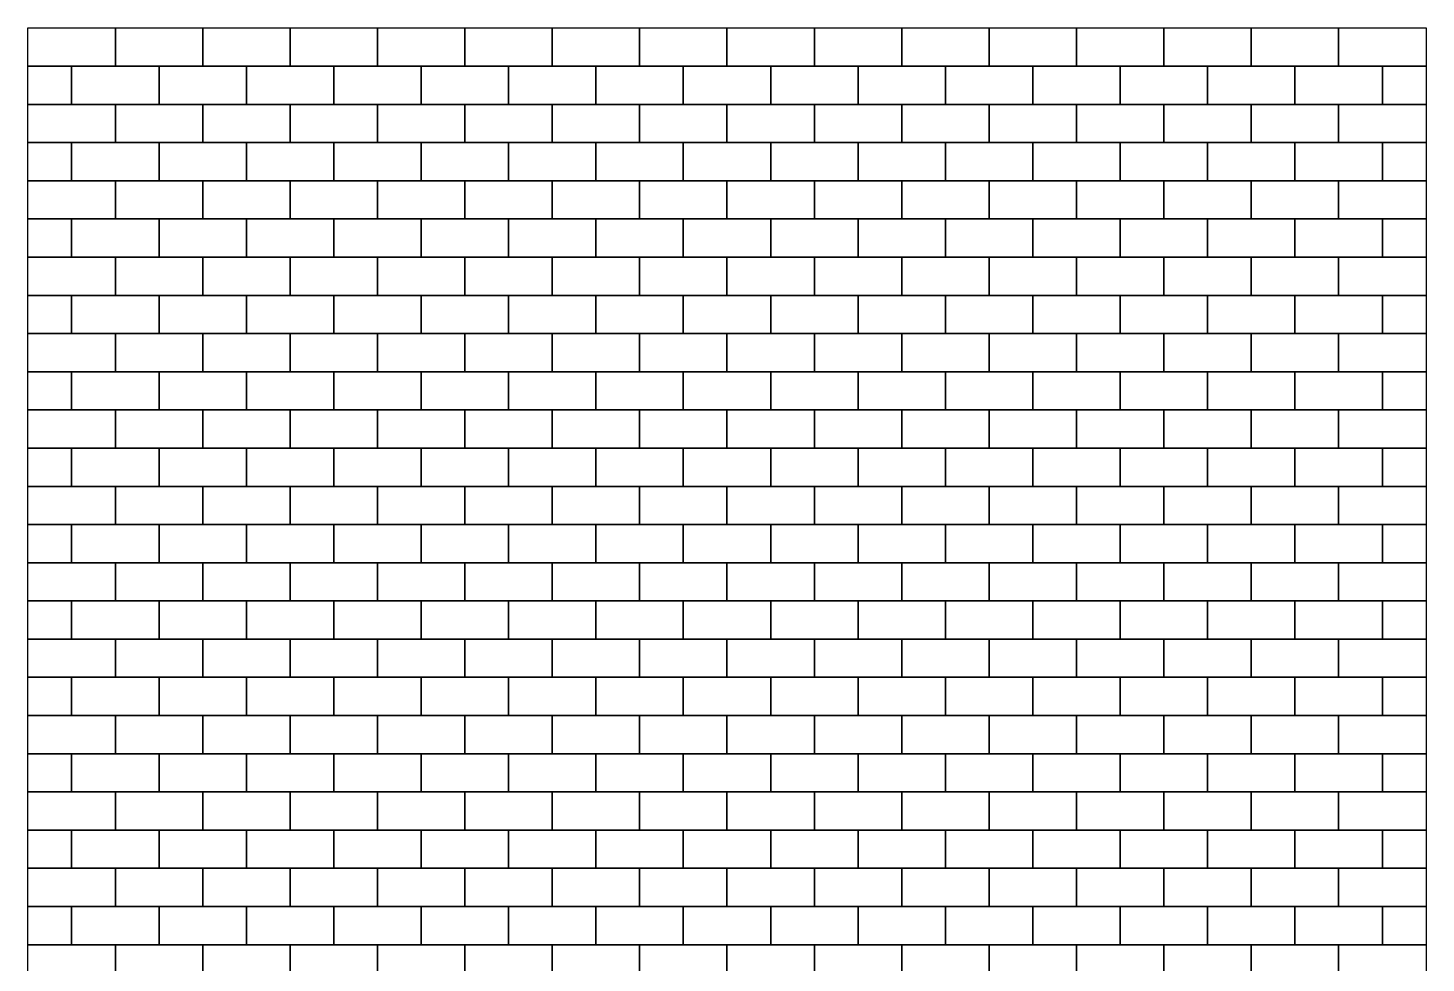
# Model space of a CAD drawing. Header units: inches. Extents: x 11.4 to 75.5, y 10.5 to 94.5.
# Drawn here: x 11.4 to 75.4, y 51.7 to 94.5 of the extents above; entities that cross this region are included whole.
import ezdxf

# ---------------------------------------------------------------- set-up
doc = ezdxf.new("R2010")
doc.units = ezdxf.units.IN
doc.header["$MEASUREMENT"] = 0

msp = doc.modelspace()

# ---------------------------------------------------------------- linework, layer by layer
for points in [[(11.365, 94.502), (15.365, 94.502), (15.365, 92.752), (11.365, 92.752)], [(15.365, 94.502), (19.365, 94.502), (19.365, 92.752), (15.365, 92.752)], [(19.365, 94.502), (23.365, 94.502), (23.365, 92.752), (19.365, 92.752)], [(23.365, 94.502), (27.365, 94.502), (27.365, 92.752), (23.365, 92.752)], [(27.365, 94.502), (31.365, 94.502), (31.365, 92.752), (27.365, 92.752)], [(31.365, 94.502), (35.365, 94.502), (35.365, 92.752), (31.365, 92.752)], [(35.365, 94.502), (39.365, 94.502), (39.365, 92.752), (35.365, 92.752)], [(39.365, 94.502), (43.365, 94.502), (43.365, 92.752), (39.365, 92.752)], [(43.365, 94.502), (47.365, 94.502), (47.365, 92.752), (43.365, 92.752)], [(47.365, 94.502), (51.365, 94.502), (51.365, 92.752), (47.365, 92.752)], [(51.365, 94.502), (55.365, 94.502), (55.365, 92.752), (51.365, 92.752)], [(55.365, 94.502), (59.365, 94.502), (59.365, 92.752), (55.365, 92.752)], [(59.365, 94.502), (63.365, 94.502), (63.365, 92.752), (59.365, 92.752)], [(63.365, 94.502), (67.365, 94.502), (67.365, 92.752), (63.365, 92.752)], [(67.365, 94.502), (71.365, 94.502), (71.365, 92.752), (67.365, 92.752)], [(71.365, 94.502), (75.365, 94.502), (75.365, 92.752), (71.365, 92.752)], [(11.365, 92.752), (13.365, 92.752), (13.365, 91.002), (11.365, 91.002)], [(13.365, 92.752), (17.365, 92.752), (17.365, 91.002), (13.365, 91.002)], [(17.365, 92.752), (21.365, 92.752), (21.365, 91.002), (17.365, 91.002)], [(21.365, 92.752), (25.365, 92.752), (25.365, 91.002), (21.365, 91.002)], [(25.365, 92.752), (29.365, 92.752), (29.365, 91.002), (25.365, 91.002)], [(29.365, 92.752), (33.365, 92.752), (33.365, 91.002), (29.365, 91.002)], [(33.365, 92.752), (37.365, 92.752), (37.365, 91.002), (33.365, 91.002)], [(37.365, 92.752), (41.365, 92.752), (41.365, 91.002), (37.365, 91.002)], [(41.365, 92.752), (45.365, 92.752), (45.365, 91.002), (41.365, 91.002)], [(45.365, 92.752), (49.365, 92.752), (49.365, 91.002), (45.365, 91.002)], [(49.365, 92.752), (53.365, 92.752), (53.365, 91.002), (49.365, 91.002)], [(53.365, 92.752), (57.365, 92.752), (57.365, 91.002), (53.365, 91.002)], [(57.365, 92.752), (61.365, 92.752), (61.365, 91.002), (57.365, 91.002)], [(61.365, 92.752), (65.365, 92.752), (65.365, 91.002), (61.365, 91.002)], [(65.365, 92.752), (69.365, 92.752), (69.365, 91.002), (65.365, 91.002)], [(69.365, 92.752), (73.365, 92.752), (73.365, 91.002), (69.365, 91.002)], [(73.365, 92.752), (75.365, 92.752), (75.365, 91.002), (73.365, 91.002)], [(11.365, 91.002), (15.365, 91.002), (15.365, 89.252), (11.365, 89.252)], [(15.365, 91.002), (19.365, 91.002), (19.365, 89.252), (15.365, 89.252)], [(19.365, 91.002), (23.365, 91.002), (23.365, 89.252), (19.365, 89.252)], [(23.365, 91.002), (27.365, 91.002), (27.365, 89.252), (23.365, 89.252)], [(27.365, 91.002), (31.365, 91.002), (31.365, 89.252), (27.365, 89.252)], [(31.365, 91.002), (35.365, 91.002), (35.365, 89.252), (31.365, 89.252)], [(35.365, 91.002), (39.365, 91.002), (39.365, 89.252), (35.365, 89.252)], [(39.365, 91.002), (43.365, 91.002), (43.365, 89.252), (39.365, 89.252)], [(43.365, 91.002), (47.365, 91.002), (47.365, 89.252), (43.365, 89.252)], [(47.365, 91.002), (51.365, 91.002), (51.365, 89.252), (47.365, 89.252)], [(51.365, 91.002), (55.365, 91.002), (55.365, 89.252), (51.365, 89.252)], [(55.365, 91.002), (59.365, 91.002), (59.365, 89.252), (55.365, 89.252)], [(59.365, 91.002), (63.365, 91.002), (63.365, 89.252), (59.365, 89.252)], [(63.365, 91.002), (67.365, 91.002), (67.365, 89.252), (63.365, 89.252)], [(67.365, 91.002), (71.365, 91.002), (71.365, 89.252), (67.365, 89.252)], [(71.365, 91.002), (75.365, 91.002), (75.365, 89.252), (71.365, 89.252)], [(11.365, 89.252), (13.365, 89.252), (13.365, 87.502), (11.365, 87.502)], [(13.365, 89.252), (17.365, 89.252), (17.365, 87.502), (13.365, 87.502)], [(17.365, 89.252), (21.365, 89.252), (21.365, 87.502), (17.365, 87.502)], [(21.365, 89.252), (25.365, 89.252), (25.365, 87.502), (21.365, 87.502)], [(25.365, 89.252), (29.365, 89.252), (29.365, 87.502), (25.365, 87.502)], [(29.365, 89.252), (33.365, 89.252), (33.365, 87.502), (29.365, 87.502)], [(33.365, 89.252), (37.365, 89.252), (37.365, 87.502), (33.365, 87.502)], [(37.365, 89.252), (41.365, 89.252), (41.365, 87.502), (37.365, 87.502)], [(41.365, 89.252), (45.365, 89.252), (45.365, 87.502), (41.365, 87.502)], [(45.365, 89.252), (49.365, 89.252), (49.365, 87.502), (45.365, 87.502)], [(49.365, 89.252), (53.365, 89.252), (53.365, 87.502), (49.365, 87.502)], [(53.365, 89.252), (57.365, 89.252), (57.365, 87.502), (53.365, 87.502)], [(57.365, 89.252), (61.365, 89.252), (61.365, 87.502), (57.365, 87.502)], [(61.365, 89.252), (65.365, 89.252), (65.365, 87.502), (61.365, 87.502)], [(65.365, 89.252), (69.365, 89.252), (69.365, 87.502), (65.365, 87.502)], [(69.365, 89.252), (73.365, 89.252), (73.365, 87.502), (69.365, 87.502)], [(73.365, 89.252), (75.365, 89.252), (75.365, 87.502), (73.365, 87.502)], [(11.365, 87.502), (15.365, 87.502), (15.365, 85.752), (11.365, 85.752)], [(15.365, 87.502), (19.365, 87.502), (19.365, 85.752), (15.365, 85.752)], [(19.365, 87.502), (23.365, 87.502), (23.365, 85.752), (19.365, 85.752)], [(23.365, 87.502), (27.365, 87.502), (27.365, 85.752), (23.365, 85.752)], [(27.365, 87.502), (31.365, 87.502), (31.365, 85.752), (27.365, 85.752)], [(31.365, 87.502), (35.365, 87.502), (35.365, 85.752), (31.365, 85.752)], [(35.365, 87.502), (39.365, 87.502), (39.365, 85.752), (35.365, 85.752)], [(39.365, 87.502), (43.365, 87.502), (43.365, 85.752), (39.365, 85.752)], [(43.365, 87.502), (47.365, 87.502), (47.365, 85.752), (43.365, 85.752)], [(47.365, 87.502), (51.365, 87.502), (51.365, 85.752), (47.365, 85.752)], [(51.365, 87.502), (55.365, 87.502), (55.365, 85.752), (51.365, 85.752)], [(55.365, 87.502), (59.365, 87.502), (59.365, 85.752), (55.365, 85.752)], [(59.365, 87.502), (63.365, 87.502), (63.365, 85.752), (59.365, 85.752)], [(63.365, 87.502), (67.365, 87.502), (67.365, 85.752), (63.365, 85.752)], [(67.365, 87.502), (71.365, 87.502), (71.365, 85.752), (67.365, 85.752)], [(71.365, 87.502), (75.365, 87.502), (75.365, 85.752), (71.365, 85.752)], [(11.365, 85.752), (13.365, 85.752), (13.365, 84.002), (11.365, 84.002)], [(13.365, 85.752), (17.365, 85.752), (17.365, 84.002), (13.365, 84.002)], [(17.365, 85.752), (21.365, 85.752), (21.365, 84.002), (17.365, 84.002)], [(21.365, 85.752), (25.365, 85.752), (25.365, 84.002), (21.365, 84.002)], [(25.365, 85.752), (29.365, 85.752), (29.365, 84.002), (25.365, 84.002)], [(29.365, 85.752), (33.365, 85.752), (33.365, 84.002), (29.365, 84.002)], [(33.365, 85.752), (37.365, 85.752), (37.365, 84.002), (33.365, 84.002)], [(37.365, 85.752), (41.365, 85.752), (41.365, 84.002), (37.365, 84.002)], [(41.365, 85.752), (45.365, 85.752), (45.365, 84.002), (41.365, 84.002)], [(45.365, 85.752), (49.365, 85.752), (49.365, 84.002), (45.365, 84.002)], [(49.365, 85.752), (53.365, 85.752), (53.365, 84.002), (49.365, 84.002)], [(53.365, 85.752), (57.365, 85.752), (57.365, 84.002), (53.365, 84.002)], [(57.365, 85.752), (61.365, 85.752), (61.365, 84.002), (57.365, 84.002)], [(61.365, 85.752), (65.365, 85.752), (65.365, 84.002), (61.365, 84.002)], [(65.365, 85.752), (69.365, 85.752), (69.365, 84.002), (65.365, 84.002)], [(69.365, 85.752), (73.365, 85.752), (73.365, 84.002), (69.365, 84.002)], [(73.365, 85.752), (75.365, 85.752), (75.365, 84.002), (73.365, 84.002)], [(11.365, 84.002), (15.365, 84.002), (15.365, 82.252), (11.365, 82.252)], [(15.365, 84.002), (19.365, 84.002), (19.365, 82.252), (15.365, 82.252)], [(19.365, 84.002), (23.365, 84.002), (23.365, 82.252), (19.365, 82.252)], [(23.365, 84.002), (27.365, 84.002), (27.365, 82.252), (23.365, 82.252)], [(27.365, 84.002), (31.365, 84.002), (31.365, 82.252), (27.365, 82.252)], [(31.365, 84.002), (35.365, 84.002), (35.365, 82.252), (31.365, 82.252)], [(35.365, 84.002), (39.365, 84.002), (39.365, 82.252), (35.365, 82.252)], [(39.365, 84.002), (43.365, 84.002), (43.365, 82.252), (39.365, 82.252)], [(43.365, 84.002), (47.365, 84.002), (47.365, 82.252), (43.365, 82.252)], [(47.365, 84.002), (51.365, 84.002), (51.365, 82.252), (47.365, 82.252)], [(51.365, 84.002), (55.365, 84.002), (55.365, 82.252), (51.365, 82.252)], [(55.365, 84.002), (59.365, 84.002), (59.365, 82.252), (55.365, 82.252)], [(59.365, 84.002), (63.365, 84.002), (63.365, 82.252), (59.365, 82.252)], [(63.365, 84.002), (67.365, 84.002), (67.365, 82.252), (63.365, 82.252)], [(67.365, 84.002), (71.365, 84.002), (71.365, 82.252), (67.365, 82.252)], [(71.365, 84.002), (75.365, 84.002), (75.365, 82.252), (71.365, 82.252)], [(11.365, 82.252), (13.365, 82.252), (13.365, 80.502), (11.365, 80.502)], [(13.365, 82.252), (17.365, 82.252), (17.365, 80.502), (13.365, 80.502)], [(17.365, 82.252), (21.365, 82.252), (21.365, 80.502), (17.365, 80.502)], [(21.365, 82.252), (25.365, 82.252), (25.365, 80.502), (21.365, 80.502)], [(25.365, 82.252), (29.365, 82.252), (29.365, 80.502), (25.365, 80.502)], [(29.365, 82.252), (33.365, 82.252), (33.365, 80.502), (29.365, 80.502)], [(33.365, 82.252), (37.365, 82.252), (37.365, 80.502), (33.365, 80.502)], [(37.365, 82.252), (41.365, 82.252), (41.365, 80.502), (37.365, 80.502)], [(41.365, 82.252), (45.365, 82.252), (45.365, 80.502), (41.365, 80.502)], [(45.365, 82.252), (49.365, 82.252), (49.365, 80.502), (45.365, 80.502)], [(49.365, 82.252), (53.365, 82.252), (53.365, 80.502), (49.365, 80.502)], [(53.365, 82.252), (57.365, 82.252), (57.365, 80.502), (53.365, 80.502)], [(57.365, 82.252), (61.365, 82.252), (61.365, 80.502), (57.365, 80.502)], [(61.365, 82.252), (65.365, 82.252), (65.365, 80.502), (61.365, 80.502)], [(65.365, 82.252), (69.365, 82.252), (69.365, 80.502), (65.365, 80.502)], [(69.365, 82.252), (73.365, 82.252), (73.365, 80.502), (69.365, 80.502)], [(73.365, 82.252), (75.365, 82.252), (75.365, 80.502), (73.365, 80.502)], [(11.365, 80.502), (15.365, 80.502), (15.365, 78.752), (11.365, 78.752)], [(15.365, 80.502), (19.365, 80.502), (19.365, 78.752), (15.365, 78.752)], [(19.365, 80.502), (23.365, 80.502), (23.365, 78.752), (19.365, 78.752)], [(23.365, 80.502), (27.365, 80.502), (27.365, 78.752), (23.365, 78.752)], [(27.365, 80.502), (31.365, 80.502), (31.365, 78.752), (27.365, 78.752)], [(31.365, 80.502), (35.365, 80.502), (35.365, 78.752), (31.365, 78.752)], [(35.365, 80.502), (39.365, 80.502), (39.365, 78.752), (35.365, 78.752)], [(39.365, 80.502), (43.365, 80.502), (43.365, 78.752), (39.365, 78.752)], [(43.365, 80.502), (47.365, 80.502), (47.365, 78.752), (43.365, 78.752)], [(47.365, 80.502), (51.365, 80.502), (51.365, 78.752), (47.365, 78.752)], [(51.365, 80.502), (55.365, 80.502), (55.365, 78.752), (51.365, 78.752)], [(55.365, 80.502), (59.365, 80.502), (59.365, 78.752), (55.365, 78.752)], [(59.365, 80.502), (63.365, 80.502), (63.365, 78.752), (59.365, 78.752)], [(63.365, 80.502), (67.365, 80.502), (67.365, 78.752), (63.365, 78.752)], [(67.365, 80.502), (71.365, 80.502), (71.365, 78.752), (67.365, 78.752)], [(71.365, 80.502), (75.365, 80.502), (75.365, 78.752), (71.365, 78.752)], [(11.365, 78.752), (13.365, 78.752), (13.365, 77.002), (11.365, 77.002)], [(13.365, 78.752), (17.365, 78.752), (17.365, 77.002), (13.365, 77.002)], [(17.365, 78.752), (21.365, 78.752), (21.365, 77.002), (17.365, 77.002)], [(21.365, 78.752), (25.365, 78.752), (25.365, 77.002), (21.365, 77.002)], [(25.365, 78.752), (29.365, 78.752), (29.365, 77.002), (25.365, 77.002)], [(29.365, 78.752), (33.365, 78.752), (33.365, 77.002), (29.365, 77.002)], [(33.365, 78.752), (37.365, 78.752), (37.365, 77.002), (33.365, 77.002)], [(37.365, 78.752), (41.365, 78.752), (41.365, 77.002), (37.365, 77.002)], [(41.365, 78.752), (45.365, 78.752), (45.365, 77.002), (41.365, 77.002)], [(45.365, 78.752), (49.365, 78.752), (49.365, 77.002), (45.365, 77.002)], [(49.365, 78.752), (53.365, 78.752), (53.365, 77.002), (49.365, 77.002)], [(53.365, 78.752), (57.365, 78.752), (57.365, 77.002), (53.365, 77.002)], [(57.365, 78.752), (61.365, 78.752), (61.365, 77.002), (57.365, 77.002)], [(61.365, 78.752), (65.365, 78.752), (65.365, 77.002), (61.365, 77.002)], [(65.365, 78.752), (69.365, 78.752), (69.365, 77.002), (65.365, 77.002)], [(69.365, 78.752), (73.365, 78.752), (73.365, 77.002), (69.365, 77.002)], [(73.365, 78.752), (75.365, 78.752), (75.365, 77.002), (73.365, 77.002)], [(11.365, 77.002), (15.365, 77.002), (15.365, 75.252), (11.365, 75.252)], [(15.365, 77.002), (19.365, 77.002), (19.365, 75.252), (15.365, 75.252)], [(19.365, 77.002), (23.365, 77.002), (23.365, 75.252), (19.365, 75.252)], [(23.365, 77.002), (27.365, 77.002), (27.365, 75.252), (23.365, 75.252)], [(27.365, 77.002), (31.365, 77.002), (31.365, 75.252), (27.365, 75.252)], [(31.365, 77.002), (35.365, 77.002), (35.365, 75.252), (31.365, 75.252)], [(35.365, 77.002), (39.365, 77.002), (39.365, 75.252), (35.365, 75.252)], [(39.365, 77.002), (43.365, 77.002), (43.365, 75.252), (39.365, 75.252)], [(43.365, 77.002), (47.365, 77.002), (47.365, 75.252), (43.365, 75.252)], [(47.365, 77.002), (51.365, 77.002), (51.365, 75.252), (47.365, 75.252)], [(51.365, 77.002), (55.365, 77.002), (55.365, 75.252), (51.365, 75.252)], [(55.365, 77.002), (59.365, 77.002), (59.365, 75.252), (55.365, 75.252)], [(59.365, 77.002), (63.365, 77.002), (63.365, 75.252), (59.365, 75.252)], [(63.365, 77.002), (67.365, 77.002), (67.365, 75.252), (63.365, 75.252)], [(67.365, 77.002), (71.365, 77.002), (71.365, 75.252), (67.365, 75.252)], [(71.365, 77.002), (75.365, 77.002), (75.365, 75.252), (71.365, 75.252)], [(11.365, 75.252), (13.365, 75.252), (13.365, 73.502), (11.365, 73.502)], [(13.365, 75.252), (17.365, 75.252), (17.365, 73.502), (13.365, 73.502)], [(17.365, 75.252), (21.365, 75.252), (21.365, 73.502), (17.365, 73.502)], [(21.365, 75.252), (25.365, 75.252), (25.365, 73.502), (21.365, 73.502)], [(25.365, 75.252), (29.365, 75.252), (29.365, 73.502), (25.365, 73.502)], [(29.365, 75.252), (33.365, 75.252), (33.365, 73.502), (29.365, 73.502)], [(33.365, 75.252), (37.365, 75.252), (37.365, 73.502), (33.365, 73.502)], [(37.365, 75.252), (41.365, 75.252), (41.365, 73.502), (37.365, 73.502)], [(41.365, 75.252), (45.365, 75.252), (45.365, 73.502), (41.365, 73.502)], [(45.365, 75.252), (49.365, 75.252), (49.365, 73.502), (45.365, 73.502)], [(49.365, 75.252), (53.365, 75.252), (53.365, 73.502), (49.365, 73.502)], [(53.365, 75.252), (57.365, 75.252), (57.365, 73.502), (53.365, 73.502)], [(57.365, 75.252), (61.365, 75.252), (61.365, 73.502), (57.365, 73.502)], [(61.365, 75.252), (65.365, 75.252), (65.365, 73.502), (61.365, 73.502)], [(65.365, 75.252), (69.365, 75.252), (69.365, 73.502), (65.365, 73.502)], [(69.365, 75.252), (73.365, 75.252), (73.365, 73.502), (69.365, 73.502)], [(73.365, 75.252), (75.365, 75.252), (75.365, 73.502), (73.365, 73.502)], [(11.365, 73.502), (15.365, 73.502), (15.365, 71.752), (11.365, 71.752)], [(15.365, 73.502), (19.365, 73.502), (19.365, 71.752), (15.365, 71.752)], [(19.365, 73.502), (23.365, 73.502), (23.365, 71.752), (19.365, 71.752)], [(23.365, 73.502), (27.365, 73.502), (27.365, 71.752), (23.365, 71.752)], [(27.365, 73.502), (31.365, 73.502), (31.365, 71.752), (27.365, 71.752)], [(31.365, 73.502), (35.365, 73.502), (35.365, 71.752), (31.365, 71.752)], [(35.365, 73.502), (39.365, 73.502), (39.365, 71.752), (35.365, 71.752)], [(39.365, 73.502), (43.365, 73.502), (43.365, 71.752), (39.365, 71.752)], [(43.365, 73.502), (47.365, 73.502), (47.365, 71.752), (43.365, 71.752)], [(47.365, 73.502), (51.365, 73.502), (51.365, 71.752), (47.365, 71.752)], [(51.365, 73.502), (55.365, 73.502), (55.365, 71.752), (51.365, 71.752)], [(55.365, 73.502), (59.365, 73.502), (59.365, 71.752), (55.365, 71.752)], [(59.365, 73.502), (63.365, 73.502), (63.365, 71.752), (59.365, 71.752)], [(63.365, 73.502), (67.365, 73.502), (67.365, 71.752), (63.365, 71.752)], [(67.365, 73.502), (71.365, 73.502), (71.365, 71.752), (67.365, 71.752)], [(71.365, 73.502), (75.365, 73.502), (75.365, 71.752), (71.365, 71.752)], [(11.365, 71.752), (13.365, 71.752), (13.365, 70.002), (11.365, 70.002)], [(13.365, 71.752), (17.365, 71.752), (17.365, 70.002), (13.365, 70.002)], [(17.365, 71.752), (21.365, 71.752), (21.365, 70.002), (17.365, 70.002)], [(21.365, 71.752), (25.365, 71.752), (25.365, 70.002), (21.365, 70.002)], [(25.365, 71.752), (29.365, 71.752), (29.365, 70.002), (25.365, 70.002)], [(29.365, 71.752), (33.365, 71.752), (33.365, 70.002), (29.365, 70.002)], [(33.365, 71.752), (37.365, 71.752), (37.365, 70.002), (33.365, 70.002)], [(37.365, 71.752), (41.365, 71.752), (41.365, 70.002), (37.365, 70.002)], [(41.365, 71.752), (45.365, 71.752), (45.365, 70.002), (41.365, 70.002)], [(45.365, 71.752), (49.365, 71.752), (49.365, 70.002), (45.365, 70.002)], [(49.365, 71.752), (53.365, 71.752), (53.365, 70.002), (49.365, 70.002)], [(53.365, 71.752), (57.365, 71.752), (57.365, 70.002), (53.365, 70.002)], [(57.365, 71.752), (61.365, 71.752), (61.365, 70.002), (57.365, 70.002)], [(61.365, 71.752), (65.365, 71.752), (65.365, 70.002), (61.365, 70.002)], [(65.365, 71.752), (69.365, 71.752), (69.365, 70.002), (65.365, 70.002)], [(69.365, 71.752), (73.365, 71.752), (73.365, 70.002), (69.365, 70.002)], [(73.365, 71.752), (75.365, 71.752), (75.365, 70.002), (73.365, 70.002)], [(11.365, 70.002), (15.365, 70.002), (15.365, 68.252), (11.365, 68.252)], [(15.365, 70.002), (19.365, 70.002), (19.365, 68.252), (15.365, 68.252)], [(19.365, 70.002), (23.365, 70.002), (23.365, 68.252), (19.365, 68.252)], [(23.365, 70.002), (27.365, 70.002), (27.365, 68.252), (23.365, 68.252)], [(27.365, 70.002), (31.365, 70.002), (31.365, 68.252), (27.365, 68.252)], [(31.365, 70.002), (35.365, 70.002), (35.365, 68.252), (31.365, 68.252)], [(35.365, 70.002), (39.365, 70.002), (39.365, 68.252), (35.365, 68.252)], [(39.365, 70.002), (43.365, 70.002), (43.365, 68.252), (39.365, 68.252)], [(43.365, 70.002), (47.365, 70.002), (47.365, 68.252), (43.365, 68.252)], [(47.365, 70.002), (51.365, 70.002), (51.365, 68.252), (47.365, 68.252)], [(51.365, 70.002), (55.365, 70.002), (55.365, 68.252), (51.365, 68.252)], [(55.365, 70.002), (59.365, 70.002), (59.365, 68.252), (55.365, 68.252)], [(59.365, 70.002), (63.365, 70.002), (63.365, 68.252), (59.365, 68.252)], [(63.365, 70.002), (67.365, 70.002), (67.365, 68.252), (63.365, 68.252)], [(67.365, 70.002), (71.365, 70.002), (71.365, 68.252), (67.365, 68.252)], [(71.365, 70.002), (75.365, 70.002), (75.365, 68.252), (71.365, 68.252)], [(11.365, 68.252), (13.365, 68.252), (13.365, 66.502), (11.365, 66.502)], [(13.365, 68.252), (17.365, 68.252), (17.365, 66.502), (13.365, 66.502)], [(17.365, 68.252), (21.365, 68.252), (21.365, 66.502), (17.365, 66.502)], [(21.365, 68.252), (25.365, 68.252), (25.365, 66.502), (21.365, 66.502)], [(25.365, 68.252), (29.365, 68.252), (29.365, 66.502), (25.365, 66.502)], [(29.365, 68.252), (33.365, 68.252), (33.365, 66.502), (29.365, 66.502)], [(33.365, 68.252), (37.365, 68.252), (37.365, 66.502), (33.365, 66.502)], [(37.365, 68.252), (41.365, 68.252), (41.365, 66.502), (37.365, 66.502)], [(41.365, 68.252), (45.365, 68.252), (45.365, 66.502), (41.365, 66.502)], [(45.365, 68.252), (49.365, 68.252), (49.365, 66.502), (45.365, 66.502)], [(49.365, 68.252), (53.365, 68.252), (53.365, 66.502), (49.365, 66.502)], [(53.365, 68.252), (57.365, 68.252), (57.365, 66.502), (53.365, 66.502)], [(57.365, 68.252), (61.365, 68.252), (61.365, 66.502), (57.365, 66.502)], [(61.365, 68.252), (65.365, 68.252), (65.365, 66.502), (61.365, 66.502)], [(65.365, 68.252), (69.365, 68.252), (69.365, 66.502), (65.365, 66.502)], [(69.365, 68.252), (73.365, 68.252), (73.365, 66.502), (69.365, 66.502)], [(73.365, 68.252), (75.365, 68.252), (75.365, 66.502), (73.365, 66.502)], [(11.365, 66.502), (15.365, 66.502), (15.365, 64.752), (11.365, 64.752)], [(15.365, 66.502), (19.365, 66.502), (19.365, 64.752), (15.365, 64.752)], [(19.365, 66.502), (23.365, 66.502), (23.365, 64.752), (19.365, 64.752)], [(23.365, 66.502), (27.365, 66.502), (27.365, 64.752), (23.365, 64.752)], [(27.365, 66.502), (31.365, 66.502), (31.365, 64.752), (27.365, 64.752)], [(31.365, 66.502), (35.365, 66.502), (35.365, 64.752), (31.365, 64.752)], [(35.365, 66.502), (39.365, 66.502), (39.365, 64.752), (35.365, 64.752)], [(39.365, 66.502), (43.365, 66.502), (43.365, 64.752), (39.365, 64.752)], [(43.365, 66.502), (47.365, 66.502), (47.365, 64.752), (43.365, 64.752)], [(47.365, 66.502), (51.365, 66.502), (51.365, 64.752), (47.365, 64.752)], [(51.365, 66.502), (55.365, 66.502), (55.365, 64.752), (51.365, 64.752)], [(55.365, 66.502), (59.365, 66.502), (59.365, 64.752), (55.365, 64.752)], [(59.365, 66.502), (63.365, 66.502), (63.365, 64.752), (59.365, 64.752)], [(63.365, 66.502), (67.365, 66.502), (67.365, 64.752), (63.365, 64.752)], [(67.365, 66.502), (71.365, 66.502), (71.365, 64.752), (67.365, 64.752)], [(71.365, 66.502), (75.365, 66.502), (75.365, 64.752), (71.365, 64.752)], [(11.365, 64.752), (13.365, 64.752), (13.365, 63.002), (11.365, 63.002)], [(13.365, 64.752), (17.365, 64.752), (17.365, 63.002), (13.365, 63.002)], [(17.365, 64.752), (21.365, 64.752), (21.365, 63.002), (17.365, 63.002)], [(21.365, 64.752), (25.365, 64.752), (25.365, 63.002), (21.365, 63.002)], [(25.365, 64.752), (29.365, 64.752), (29.365, 63.002), (25.365, 63.002)], [(29.365, 64.752), (33.365, 64.752), (33.365, 63.002), (29.365, 63.002)], [(33.365, 64.752), (37.365, 64.752), (37.365, 63.002), (33.365, 63.002)], [(37.365, 64.752), (41.365, 64.752), (41.365, 63.002), (37.365, 63.002)], [(41.365, 64.752), (45.365, 64.752), (45.365, 63.002), (41.365, 63.002)], [(45.365, 64.752), (49.365, 64.752), (49.365, 63.002), (45.365, 63.002)], [(49.365, 64.752), (53.365, 64.752), (53.365, 63.002), (49.365, 63.002)], [(53.365, 64.752), (57.365, 64.752), (57.365, 63.002), (53.365, 63.002)], [(57.365, 64.752), (61.365, 64.752), (61.365, 63.002), (57.365, 63.002)], [(61.365, 64.752), (65.365, 64.752), (65.365, 63.002), (61.365, 63.002)], [(65.365, 64.752), (69.365, 64.752), (69.365, 63.002), (65.365, 63.002)], [(69.365, 64.752), (73.365, 64.752), (73.365, 63.002), (69.365, 63.002)], [(73.365, 64.752), (75.365, 64.752), (75.365, 63.002), (73.365, 63.002)], [(11.365, 63.002), (15.365, 63.002), (15.365, 61.252), (11.365, 61.252)], [(15.365, 63.002), (19.365, 63.002), (19.365, 61.252), (15.365, 61.252)], [(19.365, 63.002), (23.365, 63.002), (23.365, 61.252), (19.365, 61.252)], [(23.365, 63.002), (27.365, 63.002), (27.365, 61.252), (23.365, 61.252)], [(27.365, 63.002), (31.365, 63.002), (31.365, 61.252), (27.365, 61.252)], [(31.365, 63.002), (35.365, 63.002), (35.365, 61.252), (31.365, 61.252)], [(35.365, 63.002), (39.365, 63.002), (39.365, 61.252), (35.365, 61.252)], [(39.365, 63.002), (43.365, 63.002), (43.365, 61.252), (39.365, 61.252)], [(43.365, 63.002), (47.365, 63.002), (47.365, 61.252), (43.365, 61.252)], [(47.365, 63.002), (51.365, 63.002), (51.365, 61.252), (47.365, 61.252)], [(51.365, 63.002), (55.365, 63.002), (55.365, 61.252), (51.365, 61.252)], [(55.365, 63.002), (59.365, 63.002), (59.365, 61.252), (55.365, 61.252)], [(59.365, 63.002), (63.365, 63.002), (63.365, 61.252), (59.365, 61.252)], [(63.365, 63.002), (67.365, 63.002), (67.365, 61.252), (63.365, 61.252)], [(67.365, 63.002), (71.365, 63.002), (71.365, 61.252), (67.365, 61.252)], [(71.365, 63.002), (75.365, 63.002), (75.365, 61.252), (71.365, 61.252)], [(11.365, 61.252), (13.365, 61.252), (13.365, 59.502), (11.365, 59.502)], [(13.365, 61.252), (17.365, 61.252), (17.365, 59.502), (13.365, 59.502)], [(17.365, 61.252), (21.365, 61.252), (21.365, 59.502), (17.365, 59.502)], [(21.365, 61.252), (25.365, 61.252), (25.365, 59.502), (21.365, 59.502)], [(25.365, 61.252), (29.365, 61.252), (29.365, 59.502), (25.365, 59.502)], [(29.365, 61.252), (33.365, 61.252), (33.365, 59.502), (29.365, 59.502)], [(33.365, 61.252), (37.365, 61.252), (37.365, 59.502), (33.365, 59.502)], [(37.365, 61.252), (41.365, 61.252), (41.365, 59.502), (37.365, 59.502)], [(41.365, 61.252), (45.365, 61.252), (45.365, 59.502), (41.365, 59.502)], [(45.365, 61.252), (49.365, 61.252), (49.365, 59.502), (45.365, 59.502)], [(49.365, 61.252), (53.365, 61.252), (53.365, 59.502), (49.365, 59.502)], [(53.365, 61.252), (57.365, 61.252), (57.365, 59.502), (53.365, 59.502)], [(57.365, 61.252), (61.365, 61.252), (61.365, 59.502), (57.365, 59.502)], [(61.365, 61.252), (65.365, 61.252), (65.365, 59.502), (61.365, 59.502)], [(65.365, 61.252), (69.365, 61.252), (69.365, 59.502), (65.365, 59.502)], [(69.365, 61.252), (73.365, 61.252), (73.365, 59.502), (69.365, 59.502)], [(73.365, 61.252), (75.365, 61.252), (75.365, 59.502), (73.365, 59.502)], [(11.365, 59.502), (15.365, 59.502), (15.365, 57.752), (11.365, 57.752)], [(15.365, 59.502), (19.365, 59.502), (19.365, 57.752), (15.365, 57.752)], [(19.365, 59.502), (23.365, 59.502), (23.365, 57.752), (19.365, 57.752)], [(23.365, 59.502), (27.365, 59.502), (27.365, 57.752), (23.365, 57.752)], [(27.365, 59.502), (31.365, 59.502), (31.365, 57.752), (27.365, 57.752)], [(31.365, 59.502), (35.365, 59.502), (35.365, 57.752), (31.365, 57.752)], [(35.365, 59.502), (39.365, 59.502), (39.365, 57.752), (35.365, 57.752)], [(39.365, 59.502), (43.365, 59.502), (43.365, 57.752), (39.365, 57.752)], [(43.365, 59.502), (47.365, 59.502), (47.365, 57.752), (43.365, 57.752)], [(47.365, 59.502), (51.365, 59.502), (51.365, 57.752), (47.365, 57.752)], [(51.365, 59.502), (55.365, 59.502), (55.365, 57.752), (51.365, 57.752)], [(55.365, 59.502), (59.365, 59.502), (59.365, 57.752), (55.365, 57.752)], [(59.365, 59.502), (63.365, 59.502), (63.365, 57.752), (59.365, 57.752)], [(63.365, 59.502), (67.365, 59.502), (67.365, 57.752), (63.365, 57.752)], [(67.365, 59.502), (71.365, 59.502), (71.365, 57.752), (67.365, 57.752)], [(71.365, 59.502), (75.365, 59.502), (75.365, 57.752), (71.365, 57.752)], [(11.365, 57.752), (13.365, 57.752), (13.365, 56.002), (11.365, 56.002)], [(13.365, 57.752), (17.365, 57.752), (17.365, 56.002), (13.365, 56.002)], [(17.365, 57.752), (21.365, 57.752), (21.365, 56.002), (17.365, 56.002)], [(21.365, 57.752), (25.365, 57.752), (25.365, 56.002), (21.365, 56.002)], [(25.365, 57.752), (29.365, 57.752), (29.365, 56.002), (25.365, 56.002)], [(29.365, 57.752), (33.365, 57.752), (33.365, 56.002), (29.365, 56.002)], [(33.365, 57.752), (37.365, 57.752), (37.365, 56.002), (33.365, 56.002)], [(37.365, 57.752), (41.365, 57.752), (41.365, 56.002), (37.365, 56.002)], [(41.365, 57.752), (45.365, 57.752), (45.365, 56.002), (41.365, 56.002)], [(45.365, 57.752), (49.365, 57.752), (49.365, 56.002), (45.365, 56.002)], [(49.365, 57.752), (53.365, 57.752), (53.365, 56.002), (49.365, 56.002)], [(53.365, 57.752), (57.365, 57.752), (57.365, 56.002), (53.365, 56.002)], [(57.365, 57.752), (61.365, 57.752), (61.365, 56.002), (57.365, 56.002)], [(61.365, 57.752), (65.365, 57.752), (65.365, 56.002), (61.365, 56.002)], [(65.365, 57.752), (69.365, 57.752), (69.365, 56.002), (65.365, 56.002)], [(69.365, 57.752), (73.365, 57.752), (73.365, 56.002), (69.365, 56.002)], [(73.365, 57.752), (75.365, 57.752), (75.365, 56.002), (73.365, 56.002)], [(11.365, 56.002), (15.365, 56.002), (15.365, 54.252), (11.365, 54.252)], [(15.365, 56.002), (19.365, 56.002), (19.365, 54.252), (15.365, 54.252)], [(19.365, 56.002), (23.365, 56.002), (23.365, 54.252), (19.365, 54.252)], [(23.365, 56.002), (27.365, 56.002), (27.365, 54.252), (23.365, 54.252)], [(27.365, 56.002), (31.365, 56.002), (31.365, 54.252), (27.365, 54.252)], [(31.365, 56.002), (35.365, 56.002), (35.365, 54.252), (31.365, 54.252)], [(35.365, 56.002), (39.365, 56.002), (39.365, 54.252), (35.365, 54.252)], [(39.365, 56.002), (43.365, 56.002), (43.365, 54.252), (39.365, 54.252)], [(43.365, 56.002), (47.365, 56.002), (47.365, 54.252), (43.365, 54.252)], [(47.365, 56.002), (51.365, 56.002), (51.365, 54.252), (47.365, 54.252)], [(51.365, 56.002), (55.365, 56.002), (55.365, 54.252), (51.365, 54.252)], [(55.365, 56.002), (59.365, 56.002), (59.365, 54.252), (55.365, 54.252)], [(59.365, 56.002), (63.365, 56.002), (63.365, 54.252), (59.365, 54.252)], [(63.365, 56.002), (67.365, 56.002), (67.365, 54.252), (63.365, 54.252)], [(67.365, 56.002), (71.365, 56.002), (71.365, 54.252), (67.365, 54.252)], [(71.365, 56.002), (75.365, 56.002), (75.365, 54.252), (71.365, 54.252)], [(11.365, 54.252), (13.365, 54.252), (13.365, 52.502), (11.365, 52.502)], [(13.365, 54.252), (17.365, 54.252), (17.365, 52.502), (13.365, 52.502)], [(17.365, 54.252), (21.365, 54.252), (21.365, 52.502), (17.365, 52.502)], [(21.365, 54.252), (25.365, 54.252), (25.365, 52.502), (21.365, 52.502)], [(25.365, 54.252), (29.365, 54.252), (29.365, 52.502), (25.365, 52.502)], [(29.365, 54.252), (33.365, 54.252), (33.365, 52.502), (29.365, 52.502)], [(33.365, 54.252), (37.365, 54.252), (37.365, 52.502), (33.365, 52.502)], [(37.365, 54.252), (41.365, 54.252), (41.365, 52.502), (37.365, 52.502)], [(41.365, 54.252), (45.365, 54.252), (45.365, 52.502), (41.365, 52.502)], [(45.365, 54.252), (49.365, 54.252), (49.365, 52.502), (45.365, 52.502)], [(49.365, 54.252), (53.365, 54.252), (53.365, 52.502), (49.365, 52.502)], [(53.365, 54.252), (57.365, 54.252), (57.365, 52.502), (53.365, 52.502)], [(57.365, 54.252), (61.365, 54.252), (61.365, 52.502), (57.365, 52.502)], [(61.365, 54.252), (65.365, 54.252), (65.365, 52.502), (61.365, 52.502)], [(65.365, 54.252), (69.365, 54.252), (69.365, 52.502), (65.365, 52.502)], [(69.365, 54.252), (73.365, 54.252), (73.365, 52.502), (69.365, 52.502)], [(73.365, 54.252), (75.365, 54.252), (75.365, 52.502), (73.365, 52.502)], [(11.365, 52.502), (15.365, 52.502), (15.365, 50.752), (11.365, 50.752)], [(15.365, 52.502), (19.365, 52.502), (19.365, 50.752), (15.365, 50.752)], [(19.365, 52.502), (23.365, 52.502), (23.365, 50.752), (19.365, 50.752)], [(23.365, 52.502), (27.365, 52.502), (27.365, 50.752), (23.365, 50.752)], [(27.365, 52.502), (31.365, 52.502), (31.365, 50.752), (27.365, 50.752)], [(31.365, 52.502), (35.365, 52.502), (35.365, 50.752), (31.365, 50.752)], [(35.365, 52.502), (39.365, 52.502), (39.365, 50.752), (35.365, 50.752)], [(39.365, 52.502), (43.365, 52.502), (43.365, 50.752), (39.365, 50.752)], [(43.365, 52.502), (47.365, 52.502), (47.365, 50.752), (43.365, 50.752)], [(47.365, 52.502), (51.365, 52.502), (51.365, 50.752), (47.365, 50.752)], [(51.365, 52.502), (55.365, 52.502), (55.365, 50.752), (51.365, 50.752)], [(55.365, 52.502), (59.365, 52.502), (59.365, 50.752), (55.365, 50.752)], [(59.365, 52.502), (63.365, 52.502), (63.365, 50.752), (59.365, 50.752)], [(63.365, 52.502), (67.365, 52.502), (67.365, 50.752), (63.365, 50.752)], [(67.365, 52.502), (71.365, 52.502), (71.365, 50.752), (67.365, 50.752)], [(71.365, 52.502), (75.365, 52.502), (75.365, 50.752), (71.365, 50.752)]]:
    msp.add_lwpolyline(points, close=True)

doc.saveas('drawing.dxf')
